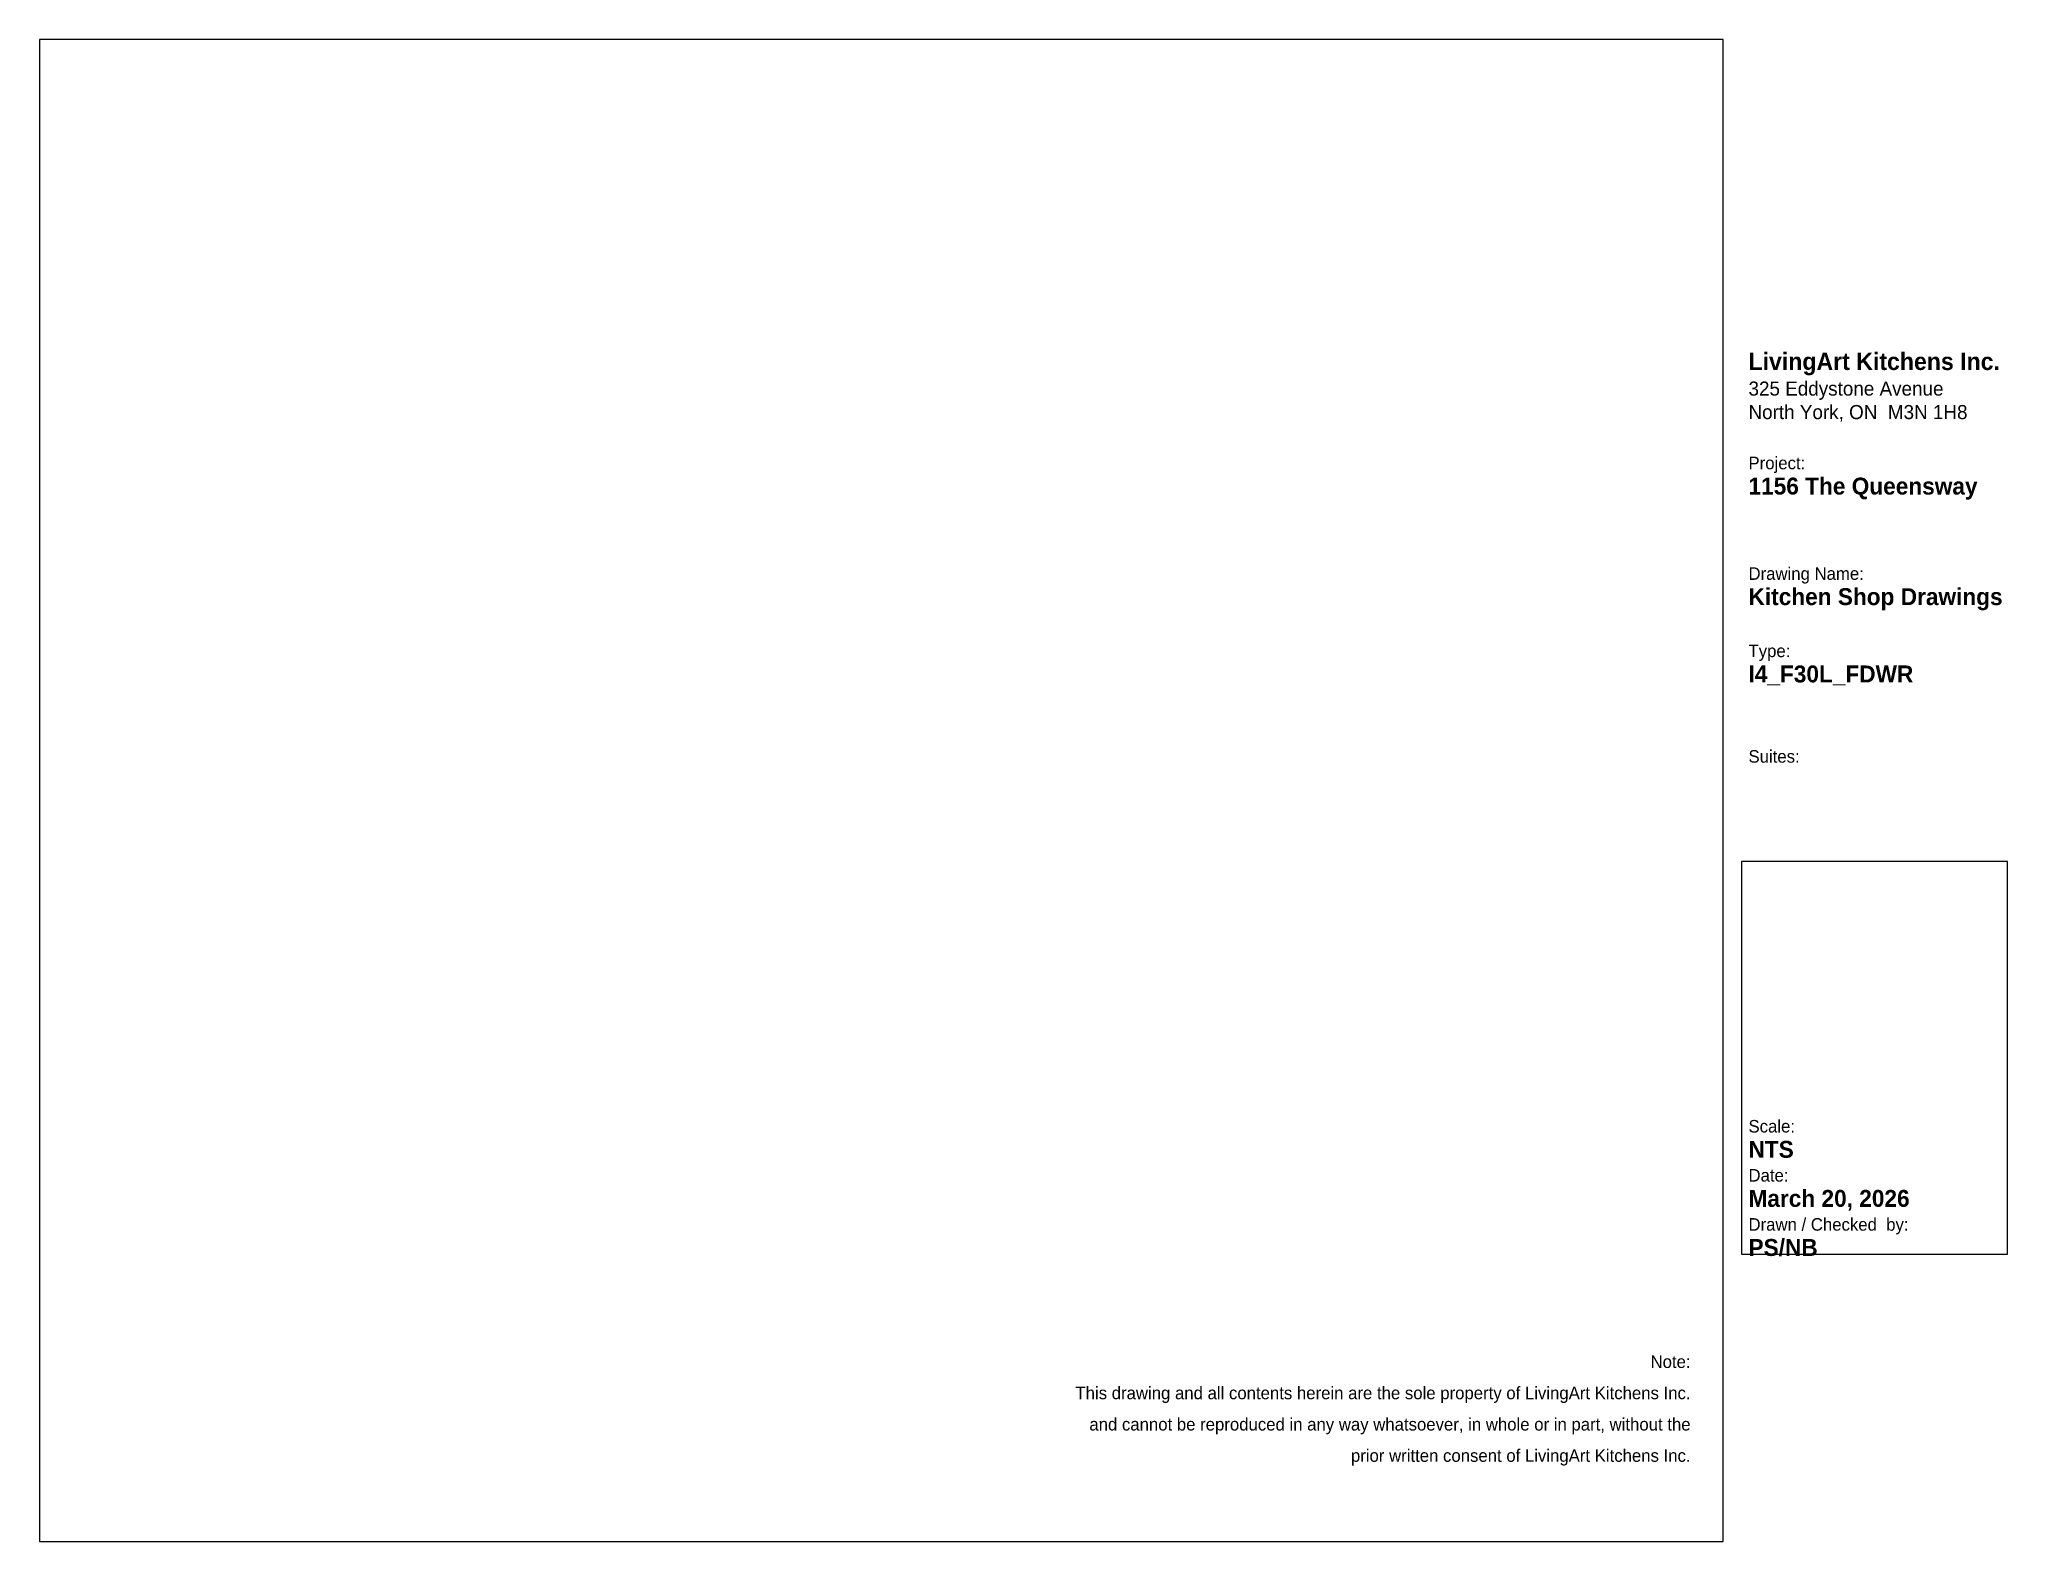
# Paper-space layout 'I4_F30L_FDWR' of a CAD drawing. Header units: millimetres. Extents: x -5226 to -4816, y -2364 to -2051.
import ezdxf

# ---------------------------------------------------------------- set-up
doc = ezdxf.new("R2010")
doc.units = ezdxf.units.MM
doc.header["$LTSCALE"] = 2
doc.header["$MEASUREMENT"] = 0
doc.layers.get('0').update_dxf_attribs({"lineweight": 30})
doc.styles.add('style1', font='simplex.shx')

psp = doc.layouts.new('I4_F30L_FDWR')

# ---------------------------------------------------------------- texts
at = {"insert": (-4877.03, -2116.15), "char_height": 6.9358, "width": 63.245, "attachment_point": 1}
psp.add_mtext('\\pxi-1,l2;{\\fManrope|b1|i0|c0|p2;\\H0.51905x;LivingArt Kitchens Inc.\\fManrope|b0|i0|c0|p2;\\H1.17737x;\\P\\pi0.99327,l0.00673;\\H0.69363x;325 Eddystone Avenue\\PNorth York, ON  M3N 1H8\\H1.17955x;  \\H1.2x;\\P\\pi1.9933;\\H0.84827x;\\P\\pi0.99327;\\H0.73938x;Project:\\H1.18105x;\\P\\fManrope|b1|i0|c204|p2;\\H1.14516x;1156\\fManrope|b1|i0|c0|p2; The Queensway\\H1.17887x;\\P\\pi1.9933;\\H0.84827x;\\P\\H1.17886x;\\P\\pi0.99327;\\fManrope|b0|i0|c0|p2;\\H0.6272x;Drawing Name:\\P\\fManrope|b1|i0|c0|p2;\\H1.35248x;Kitchen Shop Drawings\\P\\P\\fManrope|b0|i0|c0|p2;\\H0.73937x;Type:\\P\\pi0.99997,l0;\\fManrope|b1|i0|c0|p2;\\H1.35249x;I4_F30L_FDWR\\fManrope|b1|i0|c204|p2;\\P\\fManrope|b1|i0|c0|p2;\\P\\pi0.99327,l0.00673;\\fManrope|b1|i0|c204|p2;\\P\\fManrope|b0|i0|c0|p2;\\H0.73938x;Suites:\\fManrope|b1|i0|c0|p2;\\P\\pi1.9933;\\fManrope|b1|i0|c204|p2;\\H1.3525x;\\P\\fManrope|b1|i0|c0|p2;\\P\\P\\P\\fManrope|b0|i0|c0|p2;\\P\\pi0,l0;\\fManrope|b0|i0|c204|p2;\\P\\pi1.9933,l0.00673;\\fManrope|b0|i0|c0|p2;\\P\\P\\fManrope|b0|i0|c204|p2;\\H0.87321x;\\P\\fManrope|b0|i0|c0|p2;\\P\\P\\P\\P\\pi1,l0;\\H0.84672x;Scale:\\P\\fManrope|b1|i0|c0|p2;\\H1.35249x;NTS\\fManrope|b0|i0|c0|p2;\\H1.17885x;\\P\\pi0.99327,l0.00673;\\H0.6272x;Date:\\P\\pi1,l0;\\fManrope|b1|i0|c0|p2;\\H1.35249x;March 20, 2026\\H1.17885x;\\P\\pi0.99327,l0.00673;\\fManrope|b0|i0|c0|p2;\\H0.6272x;Drawn / Checked  by:\\P\\pi1,l0;\\fManrope|b1|i0|c0|p2;\\H1.35249x;PS/NB}', dxfattribs=at)
at = {"insert": (-4882.17, -2348.21), "char_height": 2.61, "attachment_point": 9, "style": 'style1'}
psp.add_mtext_dynamic_manual_height_columns('\\pxsm1.5,qr;{\\fManrope|b0|i0|c0|p2;Note:\\PThis drawing and\\fManrope|b0|i0|c204|p2; \\fManrope|b0|i0|c0|p2;all contents herein are\\fManrope|b0|i0|c204|p2; \\fManrope|b0|i0|c0|p2;the sole property of\\fManrope|b0|i0|c204|p2; \\fManrope|b0|i0|c0|p2;LivingArt Kitchens Inc.\\fManrope|b0|i0|c204|p2; \\fManrope|b0|i0|c0|p2;and cannot be reproduced\\fManrope|b0|i0|c204|p2; \\fManrope|b0|i0|c0|p2;in any way whatsoever,\\fManrope|b0|i0|c204|p2; \\fManrope|b0|i0|c0|p2;in whole or in part, without\\fManrope|b0|i0|c204|p2; \\fManrope|b0|i0|c0|p2;the prior written consent of\\fManrope|b0|i0|c204|p2; \\fManrope|b0|i0|c0|p2;LivingArt Kitchens Inc. }', width=128.1923, gutter_width=38.53, heights=[0], dxfattribs=at)

# ---------------------------------------------------------------- viewports
at = {"layer": '0', "color": 255, "view_target_point": (782.31, -728.98)}
psp.add_viewport(center=(-5050.87, -2207.43), size=(351.05, 313.2663), view_center_point=(400514.05, -22536.26), view_height=6265.3267, dxfattribs=at)
psp.add_viewport(center=(-4843.81, -2263.18), size=(55.48, 81.931), view_center_point=(407210.26, -19204.52), view_height=2457.922, status=3, dxfattribs=at)

doc.saveas('drawing.dxf')
